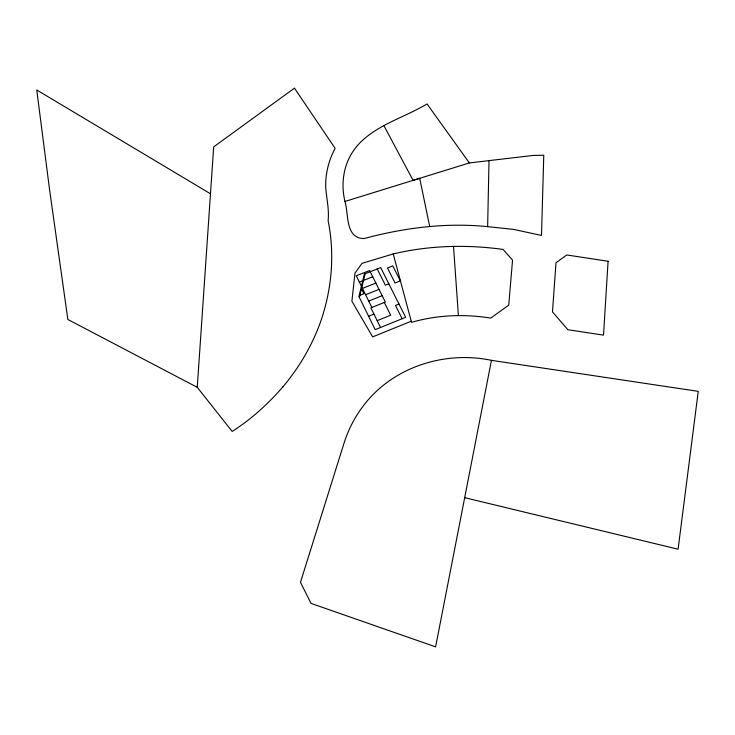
<?xml version="1.0" encoding="UTF-8"?>
<svg xmlns="http://www.w3.org/2000/svg" width="735" height="735" viewBox="0 0 735 735"><rect width="100%" height="100%" fill="white"/><g stroke="black" fill="none" stroke-linecap="round" stroke-linejoin="round"><path stroke-width="1.1" d="M487.645 226.656C446.035 222.411 404.167 227.776 363.972 238.59C344.825 238.25 348.868 213.628 344.945 201.454L469.362 162.94L533.114 155.434L543.771 155.241L541.502 235.439L513.489 229.375L487.645 226.656L489.014 160.625M282.828 386.968C268.027 403.947 251.232 419.336 232.159 431.408L197.256 387.317L213.692 146.89L294.459 88.145L335.142 148.369C328.793 160.037 325.476 173.249 325.669 186.534C326.377 197.972 329.335 209.126 328.113 220.665C335.059 254.825 331.742 290.647 320.001 323.372A233.748 209.328 -9.3 0 1 282.828 386.968M491.458 360.343L435.607 646.855L311.024 603.389L300.468 582.313L344.008 443.233A133.954 126.797 37.5 0 1 362.594 406.85C391.534 367.39 444.243 350.375 491.458 360.343L698.25 391.36L678.093 549.21L464.685 497.668M359.378 297.454L365.139 273.723M411.242 321.223L372.673 336.878L351.9 301.212L354.968 273.181L361.96 263.36L393.225 253.952C429.093 245.38 466.651 244.369 503.108 249.431L512.552 260.153L508.73 305.135L490.759 318.09C464.446 313.882 437.187 314.874 411.536 322.343L393.225 253.952M377.184 320.653L390.68 315.214L384.322 302.443M368.621 316.27L373.959 314.121M399.004 304.069L395.494 305.475L402.137 318.742M368.722 301.056L382.163 295.7M359.893 295.323L363.908 293.734L361.473 288.809M388.852 283.829L385.361 285.208L377.23 268.964M365.589 294.707L379.021 289.369M362.465 288.377L375.879 283.067M359.351 282.075L372.746 276.783M197.256 387.317L67.859 319.486L49.548 189.483L36.75 89.973L210.486 193.774M469.362 162.94L427.035 103.938C400.217 120.209 362.75 128.175 348.5 159.504C342.528 172.606 341.628 187.535 344.945 201.454M384.074 125.942L413.088 180.36L419.694 178.302L429.672 226.352M371.873 307.432L356.245 275.781L369.631 270.526L385.333 302.048L370.863 307.836L380.546 327.479M453.513 246.427L458.401 315.627M608.084 261.265L603.527 335.114L567.889 329.739L552.481 311.87L555.991 262.744L566.786 254.971L608.084 261.265M364.376 274.017L358.91 296.517L375.19 329.638L405.646 317.318L380.712 267.595L364.376 274.017M400.364 280.889L395.044 283.003L387.483 267.981L392.793 265.895L400.364 280.889"/></g></svg>
